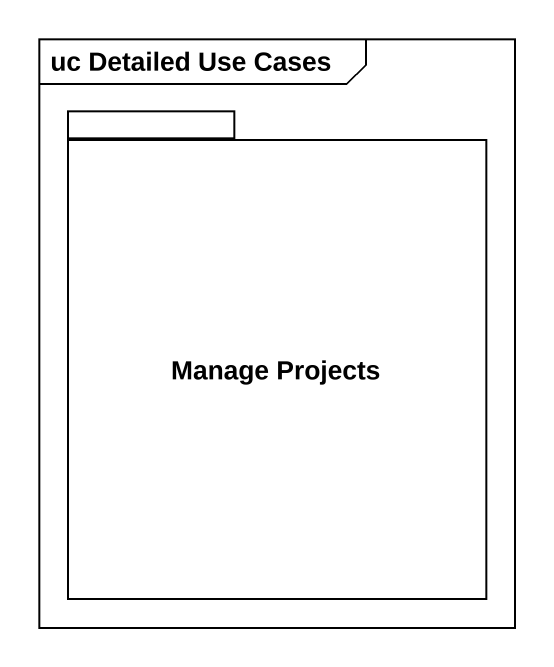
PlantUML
@startuml
mainframe uc Detailed Use Cases
package "Manage Projects" as Manage_Projects {
}
@enduml
